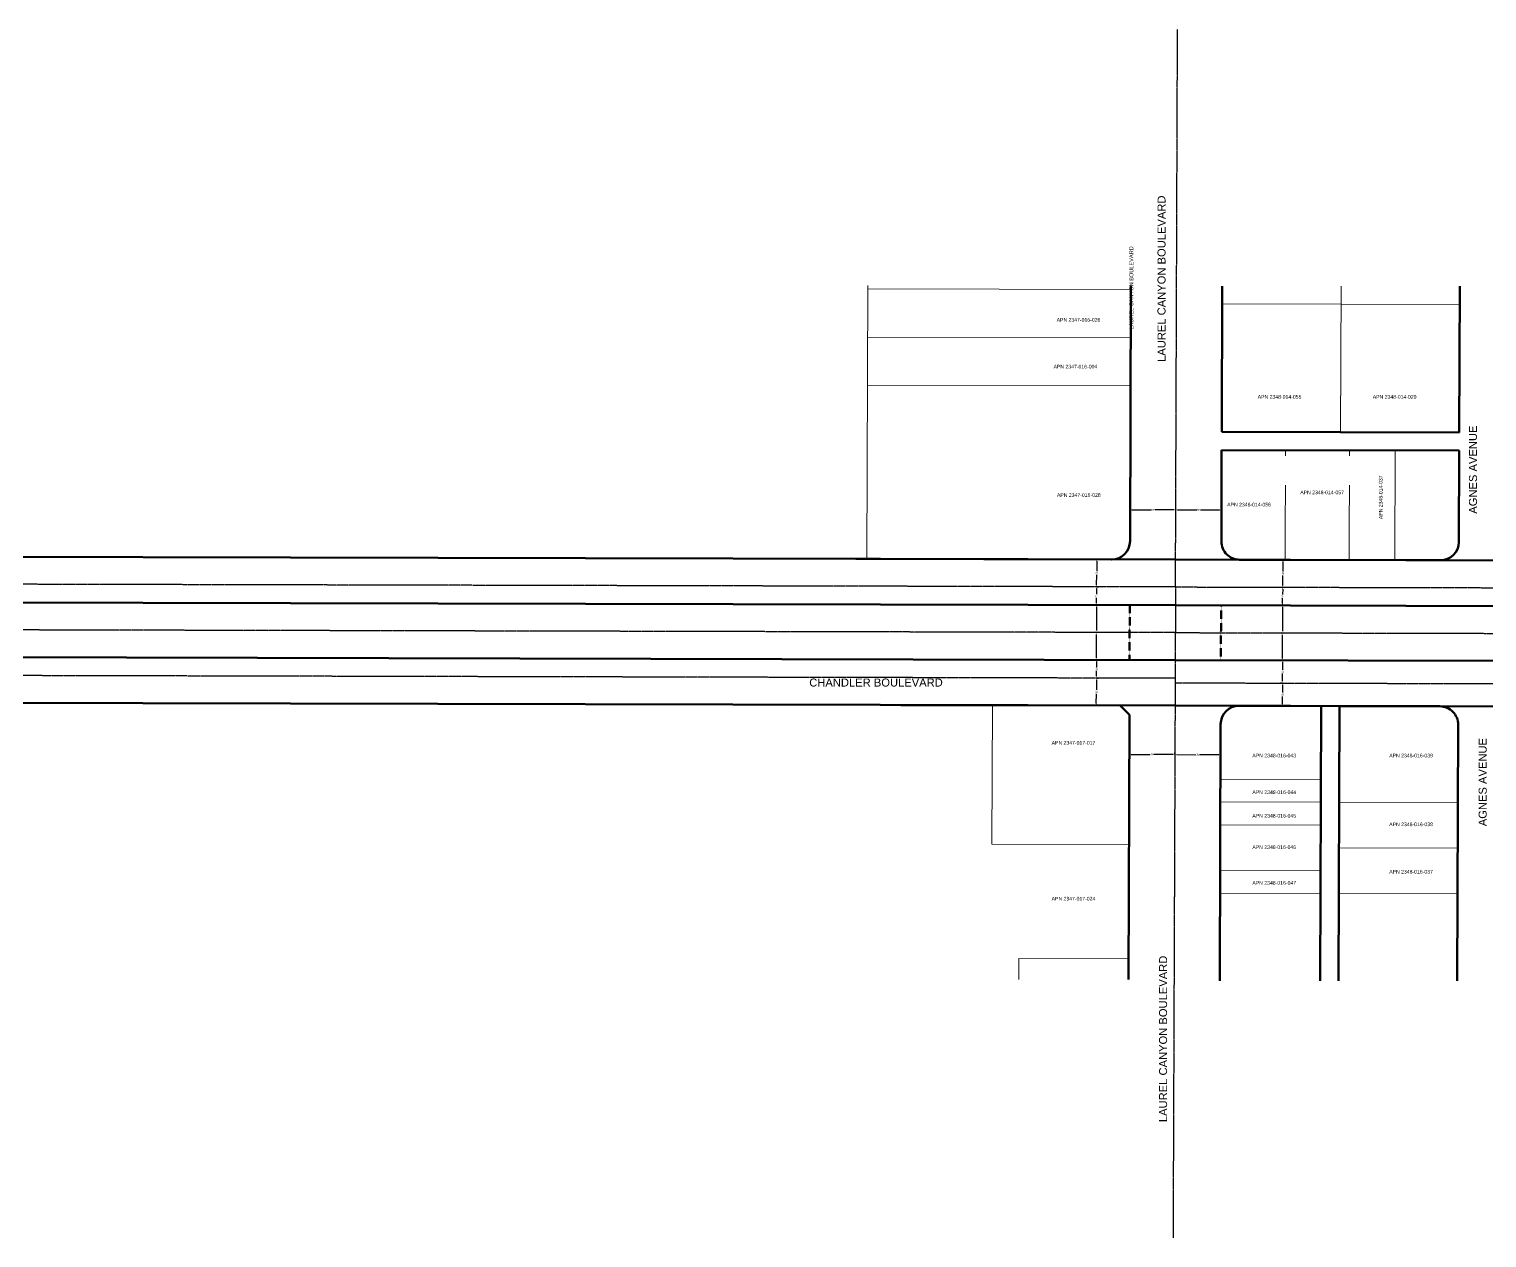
# Model space of a CAD drawing. Header units: feet. Extents: x 6396409 to 6445695, y 1882632 to 1891679.
# Drawn here: x 6440473 to 6442069, y 1883282 to 1884605 of the extents above; entities that cross this region are included whole.
import ezdxf

# ---------------------------------------------------------------- set-up
doc = ezdxf.new("R2010")
doc.units = ezdxf.units.FT
doc.header["$MEASUREMENT"] = 0
doc.linetypes.add('CENTER2', pattern=[1.125, 0.75, -0.125, 0.125, -0.125])
doc.linetypes.add('DASHED2', pattern=[0.375, 0.25, -0.125])
doc.layers.add('C-TINN-DSRF-BNDY-', color=110, linetype='Continuous', lineweight=18, plot=False)
for name, color, linetype, lineweight in [('R-ANNO-LABL', 2, 'Continuous', 30), ('R-PROP-PRCL', 4, 'Continuous', 18), ('R-Row-Authority', 30, 'Continuous', 140), ('R-Row-Ease', 5, 'DASHED2', 50), ('R-Row-Ppanno', 7, 'Continuous', 5), ('R-Row-Scl', 1, 'CENTER2', 25), ('R-Row-Sname', 8, 'Continuous', 0), ('R-Row-Srow', 6, 'Continuous', 50)]:
    doc.layers.add(name, color=color, linetype=linetype, lineweight=lineweight)
doc.styles.add('G1_1 8_0', font='arial.ttf')
doc.styles.add('G4_7 32', font='arial.ttf', dxfattribs={"height": 0.219})
doc.styles.add('NCS1-Anno', font='arial.ttf', dxfattribs={"width": 0.8, "height": 0.09375})
doc.dimstyles.new('Annotative (NCS1)', dxfattribs={"dimscale": 100, "dimtxt": 0.09375, "dimasz": 0.1, "dimexe": 0.1, "dimexo": 0.04, "dimgap": 0.05, "dimtad": 0, "dimdec": 0, "dimzin": 0, "dimdsep": 46, "dimtxsty": 'NCS1-Anno', "dimcen": 0.05, "dimaunit": 1, "dimadec": 3, "dimazin": 0, "dimtfac": 1, "dimtdec": 0, "dimtofl": 0, "dimtmove": 0, "dimatfit": 3, "dimfxl": 0.1, "dimtolj": 1, "dimtzin": 0, "dimarcsym": 0})

# ---------------------------------------------------------------- blocks, each defined once
blk = doc.blocks.new('*D881')
at = {"layer": 'Defpoints', "color": 0, "transparency": 16777216}
for p in [(6441845.1, 1883974.3), (6441845.1, 1883974.3), (6441845, 1883914.3)]:
    blk.add_point(p, dxfattribs=at)
at = {"layer": 'R-ANNO-LABL', "color": 0, "lineweight": -2, "transparency": 16777216}
for p, q in [((6441844.3, 1883974.3), (6441843.1, 1883974.3)), ((6441845.1, 1883972.3), (6441845, 1883946.4)), ((6441845, 1883916.3), (6441845, 1883942.2)), ((6441844.2, 1883914.3), (6441843, 1883914.3))]:
    blk.add_line(p, q, dxfattribs=at)
at = {"layer": 'R-ANNO-LABL', "color": 0, "transparency": 16777216}
for points in [[(6441844.8, 1883972.3), (6441845.4, 1883972.3), (6441845.1, 1883974.3)], [(6441844.6, 1883916.3), (6441845.3, 1883916.3), (6441845, 1883914.3)]]:
    blk.add_solid(points, dxfattribs=at)
at = {"layer": 'R-ANNO-LABL', "color": 0, "transparency": 16777216, "insert": (6441845, 1883944.3), "char_height": 1.88, "attachment_point": 5, "rotation": 89.8687, "style": 'NCS1-Anno'}
blk.add_mtext('\\A1;60', dxfattribs=at)
blk = doc.blocks.new('*D882')
at = {"layer": 'Defpoints', "color": 0, "transparency": 16777216}
for p in [(6441641.4, 1883974.8), (6441641.3, 1883914.8), (6441641.3, 1883914.8)]:
    blk.add_point(p, dxfattribs=at)
at = {"layer": 'R-ANNO-LABL', "color": 0, "lineweight": -2, "transparency": 16777216}
for p, q in [((6441640.6, 1883974.8), (6441639.4, 1883974.8)), ((6441641.4, 1883972.8), (6441641.3, 1883946.9)), ((6441641.3, 1883916.8), (6441641.3, 1883942.7)), ((6441640.5, 1883914.8), (6441639.3, 1883914.8))]:
    blk.add_line(p, q, dxfattribs=at)
at = {"layer": 'R-ANNO-LABL', "color": 0, "transparency": 16777216}
for points in [[(6441641.1, 1883972.8), (6441641.7, 1883972.8), (6441641.4, 1883974.8)], [(6441640.9, 1883916.8), (6441641.6, 1883916.8), (6441641.3, 1883914.8)]]:
    blk.add_solid(points, dxfattribs=at)
at = {"layer": 'R-ANNO-LABL', "color": 0, "transparency": 16777216, "insert": (6441641.3, 1883944.8), "char_height": 1.88, "attachment_point": 5, "rotation": 89.8669, "style": 'NCS1-Anno'}
blk.add_mtext('\\A1;60', dxfattribs=at)
blk = doc.blocks.new('*D883')
at = {"layer": 'Defpoints', "color": 0, "transparency": 16777216}
for p in [(6441641.4, 1883994.8), (6441641.4, 1883994.8), (6441641.4, 1883974.8)]:
    blk.add_point(p, dxfattribs=at)
at = {"layer": 'R-ANNO-LABL', "color": 0, "lineweight": -2, "transparency": 16777216}
for p, q in [((6441641.4, 1883992.8), (6441641.4, 1883986.9)), ((6441642.2, 1883994.8), (6441643.4, 1883994.8)), ((6441641.4, 1883976.8), (6441641.4, 1883982.7)), ((6441642.2, 1883974.8), (6441643.4, 1883974.8))]:
    blk.add_line(p, q, dxfattribs=at)
at = {"layer": 'R-ANNO-LABL', "color": 0, "transparency": 16777216}
for points in [[(6441641.1, 1883992.8), (6441641.8, 1883992.8), (6441641.4, 1883994.8)], [(6441641.1, 1883976.8), (6441641.7, 1883976.8), (6441641.4, 1883974.8)]]:
    blk.add_solid(points, dxfattribs=at)
at = {"layer": 'R-ANNO-LABL', "color": 0, "transparency": 16777216, "insert": (6441641.4, 1883984.8), "char_height": 1.88, "attachment_point": 5, "rotation": 89.8669, "style": 'NCS1-Anno'}
blk.add_mtext('\\A1;20', dxfattribs=at)
blk = doc.blocks.new('*D884')
at = {"layer": 'Defpoints', "color": 0, "transparency": 16777216}
for p in [(6441641.5, 1884024.8), (6441641.5, 1884024.8), (6441641.4, 1883994.8)]:
    blk.add_point(p, dxfattribs=at)
at = {"layer": 'R-ANNO-LABL', "color": 0, "lineweight": -2, "transparency": 16777216}
for p, q in [((6441641.5, 1884022.8), (6441641.5, 1884011.9)), ((6441642.3, 1884024.8), (6441643.5, 1884024.8)), ((6441641.4, 1883996.8), (6441641.5, 1884007.7)), ((6441642.2, 1883994.8), (6441643.4, 1883994.8))]:
    blk.add_line(p, q, dxfattribs=at)
at = {"layer": 'R-ANNO-LABL', "color": 0, "transparency": 16777216}
for points in [[(6441641.2, 1884022.8), (6441641.8, 1884022.8), (6441641.5, 1884024.8)], [(6441641.1, 1883996.8), (6441641.8, 1883996.8), (6441641.4, 1883994.8)]]:
    blk.add_solid(points, dxfattribs=at)
at = {"layer": 'R-ANNO-LABL', "color": 0, "transparency": 16777216, "insert": (6441641.5, 1884009.8), "char_height": 1.88, "attachment_point": 5, "rotation": 89.8669, "style": 'NCS1-Anno'}
blk.add_mtext('\\A1;30', dxfattribs=at)
blk = doc.blocks.new('*D885')
at = {"layer": 'Defpoints', "color": 0, "transparency": 16777216}
for p in [(6441845.2, 1883994.3), (6441845.2, 1883994.3), (6441845.1, 1883974.3)]:
    blk.add_point(p, dxfattribs=at)
at = {"layer": 'R-ANNO-LABL', "color": 0, "lineweight": -2, "transparency": 16777216}
for p, q in [((6441845.2, 1883992.3), (6441845.1, 1883986.4)), ((6441846, 1883994.3), (6441847.2, 1883994.3)), ((6441844.3, 1883974.3), (6441843.1, 1883974.3)), ((6441845.1, 1883976.3), (6441845.1, 1883982.2))]:
    blk.add_line(p, q, dxfattribs=at)
at = {"layer": 'R-ANNO-LABL', "color": 0, "transparency": 16777216}
for points in [[(6441844.8, 1883992.3), (6441845.5, 1883992.3), (6441845.2, 1883994.3)], [(6441844.8, 1883976.3), (6441845.4, 1883976.3), (6441845.1, 1883974.3)]]:
    blk.add_solid(points, dxfattribs=at)
at = {"layer": 'R-ANNO-LABL', "color": 0, "transparency": 16777216, "insert": (6441845.1, 1883984.3), "char_height": 1.88, "attachment_point": 5, "rotation": 89.8687, "style": 'NCS1-Anno'}
blk.add_mtext('\\A1;20', dxfattribs=at)
blk = doc.blocks.new('*D886')
at = {"layer": 'Defpoints', "color": 0, "transparency": 16777216}
for p in [(6441845.2, 1884024.3), (6441845.2, 1884024.3), (6441845.2, 1883994.3)]:
    blk.add_point(p, dxfattribs=at)
at = {"layer": 'R-ANNO-LABL', "color": 0, "lineweight": -2, "transparency": 16777216}
for p, q in [((6441845.2, 1884022.3), (6441845.2, 1884011.4)), ((6441846, 1884024.3), (6441847.2, 1884024.3)), ((6441845.2, 1883996.3), (6441845.2, 1884007.2)), ((6441846, 1883994.3), (6441847.2, 1883994.3))]:
    blk.add_line(p, q, dxfattribs=at)
at = {"layer": 'R-ANNO-LABL', "color": 0, "transparency": 16777216}
for points in [[(6441844.9, 1884022.3), (6441845.6, 1884022.3), (6441845.2, 1884024.3)], [(6441844.8, 1883996.3), (6441845.5, 1883996.3), (6441845.2, 1883994.3)]]:
    blk.add_solid(points, dxfattribs=at)
at = {"layer": 'R-ANNO-LABL', "color": 0, "transparency": 16777216, "insert": (6441845.2, 1884009.3), "char_height": 1.88, "attachment_point": 5, "rotation": 89.8687, "style": 'NCS1-Anno'}
blk.add_mtext('\\A1;30', dxfattribs=at)
blk = doc.blocks.new('*D887')
at = {"layer": 'Defpoints', "color": 0, "transparency": 16777216}
for p in [(6441641.3, 1883914.8), (6441641.2, 1883894.8), (6441641.2, 1883894.8)]:
    blk.add_point(p, dxfattribs=at)
at = {"layer": 'R-ANNO-LABL', "color": 0, "lineweight": -2, "transparency": 16777216}
for p, q in [((6441641.2, 1883912.8), (6441641.2, 1883906.9)), ((6441642.1, 1883914.8), (6441643.3, 1883914.8)), ((6441641.2, 1883896.8), (6441641.2, 1883902.7)), ((6441642, 1883894.8), (6441643.2, 1883894.8))]:
    blk.add_line(p, q, dxfattribs=at)
at = {"layer": 'R-ANNO-LABL', "color": 0, "transparency": 16777216}
for points in [[(6441640.9, 1883912.8), (6441641.6, 1883912.8), (6441641.3, 1883914.8)], [(6441640.9, 1883896.8), (6441641.5, 1883896.8), (6441641.2, 1883894.8)]]:
    blk.add_solid(points, dxfattribs=at)
at = {"layer": 'R-ANNO-LABL', "color": 0, "transparency": 16777216, "insert": (6441641.2, 1883904.8), "char_height": 1.88, "attachment_point": 5, "rotation": 89.8669, "style": 'NCS1-Anno'}
blk.add_mtext('\\A1;20', dxfattribs=at)
blk = doc.blocks.new('*D888')
at = {"layer": 'Defpoints', "color": 0, "transparency": 16777216}
for p in [(6441641.2, 1883894.8), (6441641.1, 1883864.8), (6441641.1, 1883864.8)]:
    blk.add_point(p, dxfattribs=at)
at = {"layer": 'R-ANNO-LABL', "color": 0, "lineweight": -2, "transparency": 16777216}
for p, q in [((6441641.2, 1883892.8), (6441641.2, 1883881.9)), ((6441642, 1883894.8), (6441643.2, 1883894.8)), ((6441641.1, 1883866.8), (6441641.2, 1883877.7)), ((6441641.9, 1883864.8), (6441643.1, 1883864.8))]:
    blk.add_line(p, q, dxfattribs=at)
at = {"layer": 'R-ANNO-LABL', "color": 0, "transparency": 16777216}
for points in [[(6441640.9, 1883892.8), (6441641.5, 1883892.8), (6441641.2, 1883894.8)], [(6441640.8, 1883866.8), (6441641.5, 1883866.8), (6441641.1, 1883864.8)]]:
    blk.add_solid(points, dxfattribs=at)
at = {"layer": 'R-ANNO-LABL', "color": 0, "transparency": 16777216, "insert": (6441641.2, 1883879.8), "char_height": 1.88, "attachment_point": 5, "rotation": 89.8669, "style": 'NCS1-Anno'}
blk.add_mtext('\\A1;30', dxfattribs=at)
blk = doc.blocks.new('*D889')
at = {"layer": 'Defpoints', "color": 0, "transparency": 16777216}
for p in [(6441845, 1883914.3), (6441844.9, 1883889.3), (6441844.9, 1883889.3)]:
    blk.add_point(p, dxfattribs=at)
at = {"layer": 'R-ANNO-LABL', "color": 0, "lineweight": -2, "transparency": 16777216}
for p, q in [((6441844.2, 1883914.3), (6441843, 1883914.3)), ((6441845, 1883912.3), (6441844.9, 1883903.9)), ((6441844.9, 1883891.3), (6441844.9, 1883899.7)), ((6441844.1, 1883889.3), (6441842.9, 1883889.3))]:
    blk.add_line(p, q, dxfattribs=at)
at = {"layer": 'R-ANNO-LABL', "color": 0, "transparency": 16777216}
for points in [[(6441844.6, 1883912.3), (6441845.3, 1883912.3), (6441845, 1883914.3)], [(6441844.6, 1883891.3), (6441845.3, 1883891.3), (6441844.9, 1883889.3)]]:
    blk.add_solid(points, dxfattribs=at)
at = {"layer": 'R-ANNO-LABL', "color": 0, "transparency": 16777216, "insert": (6441844.9, 1883901.8), "char_height": 1.88, "attachment_point": 5, "rotation": 89.8687, "style": 'NCS1-Anno'}
blk.add_mtext('\\A1;25', dxfattribs=at)
blk = doc.blocks.new('*D890')
at = {"layer": 'Defpoints', "color": 0, "transparency": 16777216}
for p in [(6441844.9, 1883889.3), (6441844.9, 1883864.3), (6441844.9, 1883864.3)]:
    blk.add_point(p, dxfattribs=at)
at = {"layer": 'R-ANNO-LABL', "color": 0, "lineweight": -2, "transparency": 16777216}
for p, q in [((6441844.1, 1883889.3), (6441842.9, 1883889.3)), ((6441844.9, 1883887.3), (6441844.9, 1883878.9)), ((6441844.1, 1883864.3), (6441842.9, 1883864.3)), ((6441844.9, 1883866.3), (6441844.9, 1883874.7))]:
    blk.add_line(p, q, dxfattribs=at)
at = {"layer": 'R-ANNO-LABL', "color": 0, "transparency": 16777216}
for points in [[(6441844.6, 1883887.3), (6441845.2, 1883887.3), (6441844.9, 1883889.3)], [(6441844.5, 1883866.3), (6441845.2, 1883866.3), (6441844.9, 1883864.3)]]:
    blk.add_solid(points, dxfattribs=at)
at = {"layer": 'R-ANNO-LABL', "color": 0, "transparency": 16777216, "insert": (6441844.9, 1883876.8), "char_height": 1.88, "attachment_point": 5, "rotation": 89.8687, "style": 'NCS1-Anno'}
blk.add_mtext('\\A1;25', dxfattribs=at)
blk = doc.blocks.new('*D891')
at = {"layer": 'Defpoints', "color": 0, "transparency": 16777216}
for p in [(6441678.1, 1884079.1), (6441678.1, 1884079.1), (6441728.1, 1884078.9)]:
    blk.add_point(p, dxfattribs=at)
at = {"layer": 'R-ANNO-LABL', "color": 0, "lineweight": -2, "transparency": 16777216}
for p, q in [((6441678.1, 1884079.9), (6441678.1, 1884081.1)), ((6441680.1, 1884079.1), (6441701, 1884079)), ((6441726.1, 1884079), (6441705.2, 1884079)), ((6441728.1, 1884079.7), (6441728.1, 1884080.9))]:
    blk.add_line(p, q, dxfattribs=at)
at = {"layer": 'R-ANNO-LABL', "color": 0, "transparency": 16777216}
for points in [[(6441680.1, 1884079.5), (6441680.1, 1884078.8), (6441678.1, 1884079.1)], [(6441726.1, 1884079.3), (6441726.1, 1884078.6), (6441728.1, 1884078.9)]]:
    blk.add_solid(points, dxfattribs=at)
at = {"layer": 'R-ANNO-LABL', "color": 0, "transparency": 16777216, "insert": (6441703.1, 1884079), "char_height": 1.88, "attachment_point": 5, "rotation": 359.7946, "style": 'NCS1-Anno'}
blk.add_mtext('\\A1;50', dxfattribs=at)
blk = doc.blocks.new('*D892')
at = {"layer": 'Defpoints', "color": 0, "transparency": 16777216}
for p in [(6441728.1, 1884078.9), (6441778.1, 1884078.8), (6441778.1, 1884078.8)]:
    blk.add_point(p, dxfattribs=at)
at = {"layer": 'R-ANNO-LABL', "color": 0, "lineweight": -2, "transparency": 16777216}
for p, q in [((6441728.1, 1884079.7), (6441728.1, 1884080.9)), ((6441730.1, 1884078.9), (6441751, 1884078.9)), ((6441776.1, 1884078.8), (6441755.2, 1884078.8)), ((6441778.1, 1884079.6), (6441778.1, 1884080.8))]:
    blk.add_line(p, q, dxfattribs=at)
at = {"layer": 'R-ANNO-LABL', "color": 0, "transparency": 16777216}
for points in [[(6441730.1, 1884079.3), (6441730.1, 1884078.6), (6441728.1, 1884078.9)], [(6441776.1, 1884079.1), (6441776.1, 1884078.4), (6441778.1, 1884078.8)]]:
    blk.add_solid(points, dxfattribs=at)
at = {"layer": 'R-ANNO-LABL', "color": 0, "transparency": 16777216, "insert": (6441753.1, 1884078.9), "char_height": 1.88, "attachment_point": 5, "rotation": 359.7946, "style": 'NCS1-Anno'}
blk.add_mtext('\\A1;50', dxfattribs=at)
blk = doc.blocks.new('*D893')
at = {"layer": 'Defpoints', "color": 0, "transparency": 16777216}
for p in [(6441677.1, 1883811.2), (6441727.1, 1883811), (6441727.1, 1883811)]:
    blk.add_point(p, dxfattribs=at)
at = {"layer": 'R-ANNO-LABL', "color": 0, "lineweight": -2, "transparency": 16777216}
for p, q in [((6441677.1, 1883812), (6441677.1, 1883813.2)), ((6441727.1, 1883811.8), (6441727.1, 1883813)), ((6441679.1, 1883811.2), (6441700, 1883811.1)), ((6441725.1, 1883811), (6441704.2, 1883811.1))]:
    blk.add_line(p, q, dxfattribs=at)
at = {"layer": 'R-ANNO-LABL', "color": 0, "transparency": 16777216}
for points in [[(6441679.1, 1883811.5), (6441679.1, 1883810.9), (6441677.1, 1883811.2)], [(6441725.1, 1883811.4), (6441725.1, 1883810.7), (6441727.1, 1883811)]]:
    blk.add_solid(points, dxfattribs=at)
at = {"layer": 'R-ANNO-LABL', "color": 0, "transparency": 16777216, "insert": (6441702.1, 1883811.1), "char_height": 1.88, "attachment_point": 5, "rotation": 359.7829, "style": 'NCS1-Anno'}
blk.add_mtext('\\A1;50', dxfattribs=at)
blk = doc.blocks.new('*D894')
at = {"layer": 'Defpoints', "color": 0, "transparency": 16777216}
for p in [(6441727.1, 1883811), (6441777.1, 1883810.8), (6441777.1, 1883810.8)]:
    blk.add_point(p, dxfattribs=at)
at = {"layer": 'R-ANNO-LABL', "color": 0, "lineweight": -2, "transparency": 16777216}
for p, q in [((6441727.1, 1883811.8), (6441727.1, 1883813)), ((6441777.1, 1883811.6), (6441777.1, 1883812.8)), ((6441729.1, 1883811), (6441750, 1883810.9)), ((6441775.1, 1883810.8), (6441754.2, 1883810.9))]:
    blk.add_line(p, q, dxfattribs=at)
at = {"layer": 'R-ANNO-LABL', "color": 0, "transparency": 16777216}
for points in [[(6441729.1, 1883811.3), (6441729.1, 1883810.7), (6441727.1, 1883811)], [(6441775.1, 1883811.2), (6441775.1, 1883810.5), (6441777.1, 1883810.8)]]:
    blk.add_solid(points, dxfattribs=at)
at = {"layer": 'R-ANNO-LABL', "color": 0, "transparency": 16777216, "insert": (6441752.1, 1883810.9), "char_height": 1.88, "attachment_point": 5, "rotation": 359.7829, "style": 'NCS1-Anno'}
blk.add_mtext('\\A1;50', dxfattribs=at)

msp = doc.modelspace()

# ---------------------------------------------------------------- linework, layer by layer
at = {"layer": 'R-PROP-PRCL'}
for p, q in [((6441389.7, 1884025.7), (6441390.8, 1884324.7)), ((6441908.4, 1884164), (6441909, 1884323.8)), ((6441678.6, 1884320.4), (6441390.8, 1884321)), ((6441778.5, 1884304.5), (6442038.9, 1884303.9)), ((6441678.5, 1884267.5), (6441390.6, 1884268.2)), ((6441678.3, 1884214.7), (6441390.4, 1884215.4)), ((6441847.9, 1884024.3), (6441848.3, 1884144.2)), ((6441917.9, 1884024.1), (6441918.3, 1884144)), ((6441967.9, 1884024), (6441968.3, 1884143.8)), ((6441527.3, 1883865.1), (6441526.7, 1883712.8)), ((6441777, 1883784.2), (6441887.1, 1883783.9)), ((6441776.9, 1883759.2), (6441887.1, 1883758.9)), ((6441907.1, 1883759), (6442036.9, 1883758.7)), ((6441776.8, 1883734.2), (6441887, 1883733.9)), ((6441676.7, 1883712.4), (6441526.7, 1883712.8)), ((6441906.9, 1883709), (6442036.7, 1883708.7)), ((6441776.6, 1883684.2), (6441886.9, 1883683.9)), ((6441776.5, 1883659.2), (6441886.8, 1883658.9)), ((6441906.8, 1883659), (6442036.5, 1883658.7)), ((6441556.2, 1883587.7), (6441556.2, 1883564.7)), ((6441676.2, 1883587.4), (6441556.2, 1883587.7))]:
    msp.add_line(p, q, dxfattribs=at)
at = {"layer": 'R-Row-Authority'}
for p, q in [((6441727.7, 1883974.6), (6440075.1, 1883978.4)), ((6441727.7, 1883974.6), (6440075.1, 1883978.4)), ((6441727.7, 1883974.6), (6444371.4, 1883968.5)), ((6441727.7, 1883974.6), (6444331.4, 1883968.5)), ((6441727.5, 1883914.6), (6440073.9, 1883918.4)), ((6441727.5, 1883914.6), (6440073.9, 1883918.4)), ((6441727.4, 1883914.6), (6444371.3, 1883908.5)), ((6441727.5, 1883914.6), (6444331.3, 1883908.5))]:
    msp.add_line(p, q, dxfattribs=at)
at = {"layer": 'R-Row-Ease'}
for p, q in [((6441677.7, 1883974.7), (6441677.5, 1883914.7)), ((6441777.7, 1883974.5), (6441777.5, 1883914.5))]:
    msp.add_line(p, q, dxfattribs=at)
at = {"layer": 'R-Row-Scl'}
for p, q in [((6441727.8, 1883994.6), (6441730, 1884605.4)), ((6441727.8, 1883994.6), (6440075.2, 1883998.4)), ((6441727.8, 1883994.6), (6441725.1, 1883281.8)), ((6441727.8, 1883994.6), (6444371.5, 1883988.4)), ((6441727.6, 1883944.6), (6440074.1, 1883948.4)), ((6441727.6, 1883944.6), (6444371.3, 1883938.4)), ((6441727.4, 1883894.6), (6440073.9, 1883898.4)), ((6441727.4, 1883889.6), (6444371.2, 1883883.4))]:
    msp.add_line(p, q, dxfattribs=at)
at = {"layer": 'R-Row-Srow'}
for p, q in [((6441678, 1884044.7), (6441679, 1884324.7)), ((6441778.4, 1884164.5), (6441779, 1884323.8)), ((6442038.4, 1884163.9), (6442039, 1884323.8)), ((6441778.4, 1884164.5), (6442038.4, 1884163.9)), ((6441778, 1884044.5), (6441778.3, 1884144.5)), ((6441778.3, 1884144.5), (6442038.3, 1884143.9)), ((6442038, 1884043.8), (6442038.3, 1884143.9)), ((6441727.9, 1884024.6), (6440125.3, 1884028.3)), ((6441657.9, 1884024.7), (6441377.9, 1884025.4)), ((6441727.9, 1884024.6), (6443991.1, 1884019.3)), ((6441797.9, 1884024.4), (6442017.9, 1884023.9)), ((6441727.3, 1883864.6), (6440123.8, 1883868.3)), ((6441667.3, 1883864.7), (6441427.2, 1883865.3)), ((6441677.3, 1883854.7), (6441667.3, 1883864.7)), ((6441727.3, 1883864.6), (6444311.1, 1883858.6)), ((6441797.3, 1883864.4), (6441887.3, 1883864.2)), ((6441887.3, 1883864.2), (6441886.2, 1883563.2)), ((6441907.3, 1883864.2), (6441906.2, 1883563.2)), ((6441907.3, 1883864.2), (6442017.3, 1883863.9)), ((6441677.3, 1883854.7), (6441676.2, 1883564.7)), ((6441777.2, 1883844.5), (6441776.2, 1883563.2)), ((6442037.2, 1883843.8), (6442036.2, 1883563.2))]:
    msp.add_line(p, q, dxfattribs=at)
for centre, start, end in [((6441658, 1884044.7), 269.8669, 359.7946), ((6441798, 1884044.4), 179.7946, 269.8687), ((6442018, 1884043.9), 269.8687, 359.7946), ((6441797.2, 1883844.4), 89.8687, 179.7829), ((6442017.2, 1883843.9), 359.7829, 89.8687)]:
    msp.add_arc(centre, 20, start, end, dxfattribs=at)

# ---------------------------------------------------------------- texts
at = {"layer": 'R-Row-Ppanno', "char_height": 4, "attachment_point": 8, "line_spacing_factor": 0.8, "style": 'G1_1 8_0'}
for s, insert in [('APN 2347-016-026', (6441621.6, 1884285)), ('APN 2347-016-004', (6441618.2, 1884233.8)), ('APN 2348-014-055', (6441841.7, 1884200.7)), ('APN 2348-014-020', (6441967.7, 1884200.7)), ('APN 2348-014-057', (6441888.3, 1884096.1)), ('APN 2347-016-028', (6441621.9, 1884093.2)), ('APN 2348-014-056', (6441808.3, 1884082.7)), ('APN 2347-017-017', (6441616.1, 1883821.9)), ('APN 2348-016-043', (6441835.9, 1883807.9)), ('APN 2348-016-039', (6441985.7, 1883807.9)), ('APN 2348-016-044', (6441835.9, 1883767.8)), ('APN 2348-016-045', (6441835.9, 1883742)), ('APN 2348-016-038', (6441985.7, 1883732.6)), ('APN 2348-016-046', (6441835.9, 1883707.6)), ('APN 2348-016-047', (6441835.9, 1883668.5)), ('APN 2348-016-037', (6441985.7, 1883680.7)), ('APN 2347-017-024', (6441616.1, 1883651.2))]:
    msp.add_mtext_dynamic_manual_height_columns(s, width=112.16, gutter_width=1, heights=[10.5], dxfattribs=dict(at, insert=insert))
at = {"layer": 'R-Row-Ppanno', "insert": (6441954.5, 1884092.8), "char_height": 4, "attachment_point": 8, "rotation": 90, "line_spacing_factor": 0.8, "style": 'G1_1 8_0'}
msp.add_mtext_dynamic_manual_height_columns('APN 2348-014-037', width=112.16, gutter_width=1, heights=[10.5], dxfattribs=at)
at = {"layer": 'R-Row-Sname', "attachment_point": 1, "rotation": 90, "style": 'G4_7 32'}
for s, insert, char_height, width in [('LAUREL CANYON BOULEVARD', (6441708.1, 1884241), 8.76, 216.997), ('LAUREL CANYON BOULEVARD', (6441677.2, 1884276.5), 4.38, 120.069), ('AGNES AVENUE', (6442049.1, 1884074.8), 8.76, 167.829), ('AGNES AVENUE', (6442059.7, 1883732.6), 8.76, 167.829), ('LAUREL CANYON BOULEVARD', (6441709.8, 1883408.6, -650), 8.76, 216.997)]:
    msp.add_mtext(s, dxfattribs=dict(at, insert=insert, char_height=char_height, width=width))
at = {"layer": 'R-Row-Sname', "insert": (6441326.8, 1883894.3), "char_height": 8.76, "width": 167.829, "attachment_point": 1, "style": 'G4_7 32'}
msp.add_mtext('CHANDLER BOULEVARD', dxfattribs=at)

# ---------------------------------------------------------------- dimensions: what is measured, and where the dimension line sits
at = {"layer": 'R-ANNO-LABL'}
for p1, p2, picture, middle in [((6441728.1, 1884078.9), (6441678.1, 1884079.1), '*D891', (6441703.1, 1884079)), ((6441728.1, 1884078.9), (6441778.1, 1884078.8), '*D892', (6441753.1, 1884078.9)), ((6441641.4, 1883994.8), (6441641.5, 1884024.8), '*D884', (6441641.5, 1884009.8)), ((6441845.2, 1883994.3), (6441845.2, 1884024.3), '*D886', (6441845.2, 1884009.3)), ((6441641.4, 1883974.8), (6441641.4, 1883994.8), '*D883', (6441641.4, 1883984.8)), ((6441845.1, 1883974.3), (6441845.2, 1883994.3), '*D885', (6441845.1, 1883984.3)), ((6441641.4, 1883974.8), (6441641.3, 1883914.8), '*D882', (6441641.3, 1883944.8)), ((6441845, 1883914.3), (6441845.1, 1883974.3), '*D881', (6441845, 1883944.3)), ((6441641.3, 1883914.8), (6441641.2, 1883894.8), '*D887', (6441641.2, 1883904.8)), ((6441845, 1883914.3), (6441844.9, 1883889.3), '*D889', (6441844.9, 1883901.8)), ((6441641.2, 1883894.8), (6441641.1, 1883864.8), '*D888', (6441641.2, 1883879.8)), ((6441844.9, 1883889.3), (6441844.9, 1883864.3), '*D890', (6441844.9, 1883876.8)), ((6441677.1, 1883811.2), (6441727.1, 1883811), '*D893', (6441702.1, 1883811.1)), ((6441727.1, 1883811), (6441777.1, 1883810.8), '*D894', (6441752.1, 1883810.9))]:
    dim = msp.add_aligned_dim(p1=p1, p2=p2, distance=0, dimstyle='Annotative (NCS1)', override={"dimdec": 0}, dxfattribs=at)
    dim.commit()
    dim.dimension.update_dxf_attribs({"geometry": picture, "text_midpoint": middle})

# ---------------------------------------------------------------- next in the draw order: wipeouts: each hides what was drawn before it
msp.add_wipeout([(6441838.2, 1884138.1), (6441944.8, 1884138.1), (6441944.8, 1884106.2), (6441838.2, 1884106.2)]).dxf.layer = 'C-TINN-DSRF-BNDY-'

doc.saveas('drawing.dxf')
